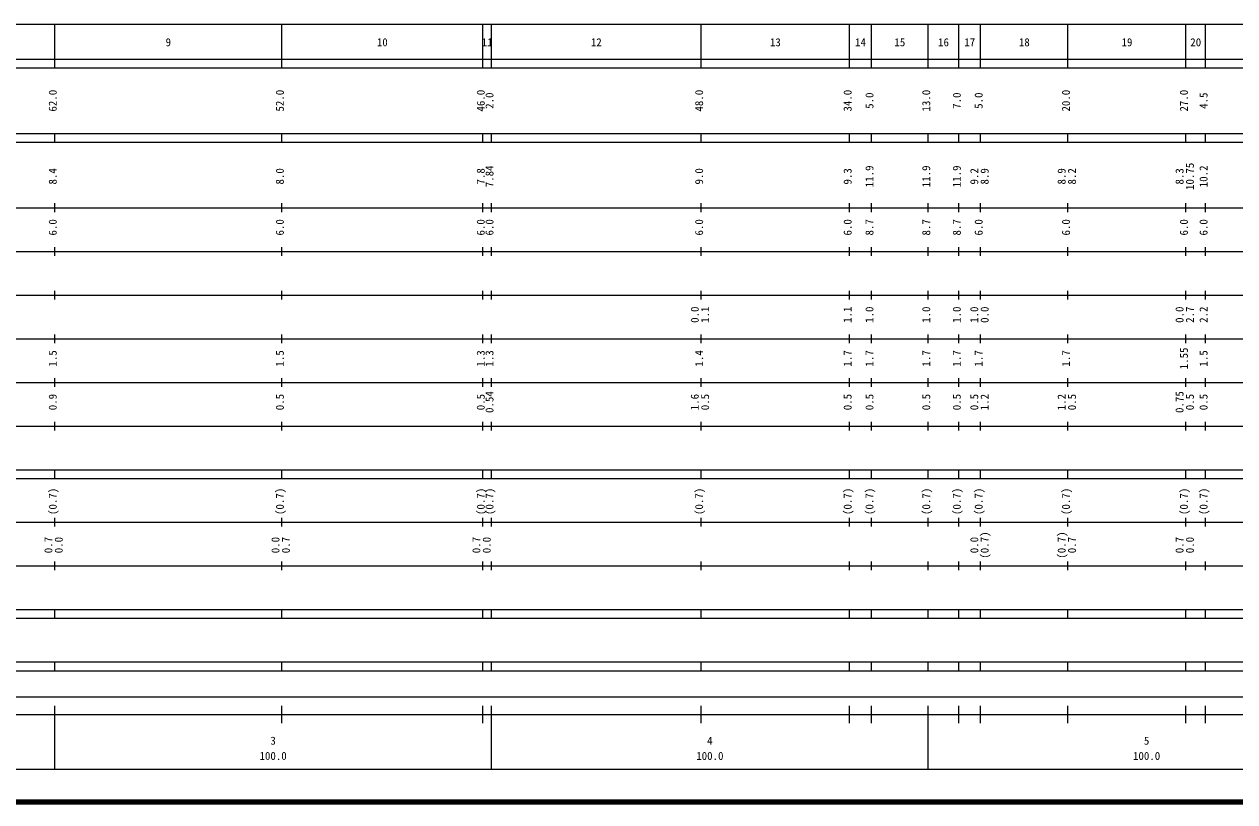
# Model space of a CAD drawing. Units: millimetres on the paper, enlarged 1000 times. Extents: x 40000 to 680000, y 20000 to 380000.
# Drawn here: x 261009 to 538191, y 20000 to 198000 of the extents above; entities that cross this region are included whole.
import ezdxf
from ezdxf.enums import TextEntityAlignment as Align

# ---------------------------------------------------------------- set-up
doc = ezdxf.new("R2010")
doc.units = ezdxf.units.MM
doc.header["$LTSCALE"] = 1000
doc.layers.add('M-TTL', color=2, linetype='Continuous', lineweight=140)
doc.layers.add('M-TTL-BAND', color=7, linetype='Continuous', lineweight=25)
doc.styles.add('ＭＳ ゴシック', font='')
doc.styles.get('ＭＳ ゴシック').set_extended_font_data('MS Gothic')

msp = doc.modelspace()

# ---------------------------------------------------------------- linework, layer by layer
at = {"layer": 'M-TTL'}
msp.add_line((40000, 20000), (680000, 20000), dxfattribs=at)
at = {"layer": 'M-TTL-BAND'}
for p, q in [((68000, 198000), (579000, 198000)), ((268000, 188000), (268000, 198000)), ((320000, 188000), (320000, 198000)), ((366000, 188000), (366000, 198000)), ((368000, 188000), (368000, 198000)), ((416000, 188000), (416000, 198000)), ((450000, 188000), (450000, 198000)), ((455000, 188000), (455000, 198000)), ((468000, 188000), (468000, 198000)), ((475000, 188000), (475000, 198000)), ((480000, 188000), (480000, 198000)), ((500000, 188000), (500000, 198000)), ((527000, 188000), (527000, 198000)), ((531500, 188000), (531500, 198000)), ((40000, 190000), (579000, 190000)), ((40000, 188000), (579000, 188000)), ((40000, 173000), (579000, 173000)), ((268000, 171000), (268000, 173000)), ((320000, 171000), (320000, 173000)), ((366000, 171000), (366000, 173000)), ((368000, 171000), (368000, 173000)), ((416000, 171000), (416000, 173000)), ((450000, 171000), (450000, 173000)), ((455000, 171000), (455000, 173000)), ((468000, 171000), (468000, 173000)), ((475000, 171000), (475000, 173000)), ((480000, 171000), (480000, 173000)), ((500000, 171000), (500000, 173000)), ((527000, 171000), (527000, 173000)), ((531500, 171000), (531500, 173000)), ((40000, 171000), (579000, 171000)), ((40000, 156000), (579000, 156000)), ((268000, 155000), (268000, 157000)), ((320000, 155000), (320000, 157000)), ((366000, 155000), (366000, 157000)), ((368000, 155000), (368000, 157000)), ((416000, 155000), (416000, 157000)), ((450000, 155000), (450000, 157000)), ((455000, 155000), (455000, 157000)), ((468000, 155000), (468000, 157000)), ((475000, 155000), (475000, 157000)), ((480000, 155000), (480000, 157000)), ((500000, 155000), (500000, 157000)), ((527000, 155000), (527000, 157000)), ((531500, 155000), (531500, 157000)), ((268000, 145000), (268000, 147000)), ((320000, 145000), (320000, 147000)), ((366000, 145000), (366000, 147000)), ((368000, 145000), (368000, 147000)), ((416000, 145000), (416000, 147000)), ((450000, 145000), (450000, 147000)), ((455000, 145000), (455000, 147000)), ((468000, 145000), (468000, 147000)), ((475000, 145000), (475000, 147000)), ((480000, 145000), (480000, 147000)), ((500000, 145000), (500000, 147000)), ((527000, 145000), (527000, 147000)), ((531500, 145000), (531500, 147000)), ((46000, 146000), (579000, 146000)), ((52000, 136000), (579000, 136000)), ((268000, 135000), (268000, 137000)), ((320000, 135000), (320000, 137000)), ((366000, 135000), (366000, 137000)), ((368000, 135000), (368000, 137000)), ((416000, 135000), (416000, 137000)), ((450000, 135000), (450000, 137000)), ((455000, 135000), (455000, 137000)), ((468000, 135000), (468000, 137000)), ((475000, 135000), (475000, 137000)), ((480000, 135000), (480000, 137000)), ((500000, 135000), (500000, 137000)), ((527000, 135000), (527000, 137000)), ((531500, 135000), (531500, 137000)), ((46000, 126000), (579000, 126000)), ((268000, 125000), (268000, 127000)), ((320000, 125000), (320000, 127000)), ((366000, 125000), (366000, 127000)), ((368000, 125000), (368000, 127000)), ((416000, 125000), (416000, 127000)), ((450000, 125000), (450000, 127000)), ((455000, 125000), (455000, 127000)), ((468000, 125000), (468000, 127000)), ((475000, 125000), (475000, 127000)), ((480000, 125000), (480000, 127000)), ((500000, 125000), (500000, 127000)), ((527000, 125000), (527000, 127000)), ((531500, 125000), (531500, 127000)), ((268000, 115000), (268000, 117000)), ((320000, 115000), (320000, 117000)), ((366000, 115000), (366000, 117000)), ((368000, 115000), (368000, 117000)), ((416000, 115000), (416000, 117000)), ((450000, 115000), (450000, 117000)), ((455000, 115000), (455000, 117000)), ((468000, 115000), (468000, 117000)), ((475000, 115000), (475000, 117000)), ((480000, 115000), (480000, 117000)), ((500000, 115000), (500000, 117000)), ((527000, 115000), (527000, 117000)), ((531500, 115000), (531500, 117000)), ((52000, 116000), (579000, 116000)), ((46000, 106000), (579000, 106000)), ((268000, 105000), (268000, 107000)), ((320000, 105000), (320000, 107000)), ((366000, 105000), (366000, 107000)), ((368000, 105000), (368000, 107000)), ((416000, 105000), (416000, 107000)), ((450000, 105000), (450000, 107000)), ((455000, 105000), (455000, 107000)), ((468000, 105000), (468000, 107000)), ((475000, 105000), (475000, 107000)), ((480000, 105000), (480000, 107000)), ((500000, 105000), (500000, 107000)), ((527000, 105000), (527000, 107000)), ((531500, 105000), (531500, 107000)), ((40000, 96000), (579000, 96000)), ((268000, 94000), (268000, 96000)), ((320000, 94000), (320000, 96000)), ((366000, 94000), (366000, 96000)), ((368000, 94000), (368000, 96000)), ((416000, 94000), (416000, 96000)), ((450000, 94000), (450000, 96000)), ((455000, 94000), (455000, 96000)), ((468000, 94000), (468000, 96000)), ((475000, 94000), (475000, 96000)), ((480000, 94000), (480000, 96000)), ((500000, 94000), (500000, 96000)), ((527000, 94000), (527000, 96000)), ((531500, 94000), (531500, 96000)), ((40000, 94000), (579000, 94000)), ((49000, 84000), (579000, 84000)), ((268000, 83000), (268000, 85000)), ((320000, 83000), (320000, 85000)), ((366000, 83000), (366000, 85000)), ((368000, 83000), (368000, 85000)), ((416000, 83000), (416000, 85000)), ((450000, 83000), (450000, 85000)), ((455000, 83000), (455000, 85000)), ((468000, 83000), (468000, 85000)), ((475000, 83000), (475000, 85000)), ((480000, 83000), (480000, 85000)), ((500000, 83000), (500000, 85000)), ((527000, 83000), (527000, 85000)), ((531500, 83000), (531500, 85000)), ((268000, 73000), (268000, 75000)), ((320000, 73000), (320000, 75000)), ((366000, 73000), (366000, 75000)), ((368000, 73000), (368000, 75000)), ((416000, 73000), (416000, 75000)), ((450000, 73000), (450000, 75000)), ((455000, 73000), (455000, 75000)), ((468000, 73000), (468000, 75000)), ((475000, 73000), (475000, 75000)), ((480000, 73000), (480000, 75000)), ((500000, 73000), (500000, 75000)), ((527000, 73000), (527000, 75000)), ((531500, 73000), (531500, 75000)), ((40000, 74000), (579000, 74000)), ((40000, 64000), (579000, 64000)), ((268000, 62000), (268000, 64000)), ((320000, 62000), (320000, 64000)), ((366000, 62000), (366000, 64000)), ((368000, 62000), (368000, 64000)), ((416000, 62000), (416000, 64000)), ((450000, 62000), (450000, 64000)), ((455000, 62000), (455000, 64000)), ((468000, 62000), (468000, 64000)), ((475000, 62000), (475000, 64000)), ((480000, 62000), (480000, 64000)), ((500000, 62000), (500000, 64000)), ((527000, 62000), (527000, 64000)), ((531500, 62000), (531500, 64000)), ((40000, 62000), (579000, 62000)), ((40000, 52000), (579000, 52000)), ((40000, 50000), (579000, 50000)), ((268000, 50000), (268000, 52000)), ((320000, 50000), (320000, 52000)), ((366000, 50000), (366000, 52000)), ((368000, 50000), (368000, 52000)), ((416000, 50000), (416000, 52000)), ((450000, 50000), (450000, 52000)), ((455000, 50000), (455000, 52000)), ((468000, 50000), (468000, 52000)), ((475000, 50000), (475000, 52000)), ((480000, 50000), (480000, 52000)), ((500000, 50000), (500000, 52000)), ((527000, 50000), (527000, 52000)), ((531500, 50000), (531500, 52000)), ((71000, 44000), (565000, 44000)), ((268000, 27500), (268000, 42000)), ((320000, 38000), (320000, 42000)), ((366000, 38000), (366000, 42000)), ((368000, 27500), (368000, 42000)), ((416000, 38000), (416000, 42000)), ((450000, 38000), (450000, 42000)), ((455000, 38000), (455000, 42000)), ((468000, 27500), (468000, 42000)), ((475000, 38000), (475000, 42000)), ((480000, 38000), (480000, 42000)), ((500000, 38000), (500000, 42000)), ((527000, 38000), (527000, 42000)), ((531500, 38000), (531500, 42000)), ((40000, 40000), (579000, 40000)), ((68000, 27500), (579000, 27500))]:
    msp.add_line(p, q, dxfattribs=at)

# ---------------------------------------------------------------- texts
at = {"layer": 'M-TTL-BAND', "style": 'ＭＳ ゴシック'}
for s, p in [('9', (294000, 192405)), ('10', (343000, 192405)), ('11', (367000, 192405)), ('12', (392000, 192405)), ('13', (433000, 192405)), ('14', (452500, 192405)), ('15', (461500, 192405)), ('16', (471500, 192405)), ('17', (477500, 192405)), ('18', (490000, 192405)), ('19', (513500, 192405)), ('20', (529250, 192405)), ('3', (318000, 32523)), ('4', (418000, 32523)), ('5', (518000, 32523)), ('100.0', (318000, 29033)), ('100.0', (418000, 29033)), ('100.0', (518000, 29033))]:
    msp.add_text(s, height=1833, dxfattribs=at).set_placement(p, align=Align.BOTTOM_CENTER)
for s, p in [('62.0', (269000, 180500)), ('52.0', (321000, 180500)), ('46.0', (367000, 180500)), ('2.0', (369000, 180500)), ('48.0', (417000, 180500)), ('34.0', (451000, 180500)), ('5.0', (456000, 180500)), ('13.0', (469000, 180500)), ('7.0', (476000, 180500)), ('5.0', (481000, 180500)), ('20.0', (501000, 180500)), ('27.0', (528000, 180500)), ('4.5', (532500, 180500)), ('8.4', (269000, 163174)), ('8.0', (321000, 163174)), ('7.8', (367000, 163174)), ('7.84', (369000, 163174)), ('9.0', (417000, 163174)), ('9.3', (451000, 163174)), ('11.9', (456000, 163174)), ('11.9', (469000, 163174)), ('11.9', (476000, 163174)), ('9.2', (480000, 163174)), ('8.9', (482370, 163174)), ('8.9', (500000, 163174)), ('8.2', (502370, 163174)), ('8.3', (527000, 163174)), ('10.75', (529370, 163174)), ('10.2', (532500, 163174)), ('6.0', (269000, 151500)), ('6.0', (321000, 151500)), ('6.0', (367000, 151500)), ('6.0', (369000, 151500)), ('6.0', (417000, 151500)), ('6.0', (451000, 151500)), ('8.7', (456000, 151500)), ('8.7', (469000, 151500)), ('8.7', (476000, 151500)), ('6.0', (481000, 151500)), ('6.0', (501000, 151500)), ('6.0', (528000, 151500)), ('6.0', (532500, 151500)), ('0.0', (416000, 131500)), ('1.1', (418370, 131500)), ('1.1', (451000, 131500)), ('1.0', (456000, 131500)), ('1.0', (469000, 131500)), ('1.0', (476000, 131500)), ('1.0', (480000, 131500)), ('0.0', (482370, 131500)), ('0.0', (527000, 131500)), ('2.7', (529370, 131500)), ('2.2', (532500, 131500)), ('1.5', (269000, 121500)), ('1.5', (321000, 121500)), ('1.3', (367000, 121500)), ('1.3', (369000, 121500)), ('1.4', (417000, 121500)), ('1.7', (451000, 121500)), ('1.7', (456000, 121500)), ('1.7', (469000, 121500)), ('1.7', (476000, 121500)), ('1.7', (481000, 121500)), ('1.7', (501000, 121500)), ('1.55', (528000, 121500)), ('1.5', (532500, 121500)), ('0.54', (369000, 111500)), ('0.75', (527000, 111500)), ('0.9', (269000, 111500)), ('0.5', (321000, 111500)), ('0.5', (367000, 111500)), ('1.6', (416000, 111500)), ('0.5', (418370, 111500)), ('0.5', (451000, 111500)), ('0.5', (456000, 111500)), ('0.5', (469000, 111500)), ('0.5', (476000, 111500)), ('0.5', (480000, 111500)), ('1.2', (482370, 111500)), ('1.2', (500000, 111500)), ('0.5', (502370, 111500)), ('0.5', (529370, 111500)), ('0.5', (532500, 111500)), ('(0.7)', (269000, 88764)), ('(0.7)', (321000, 88764)), ('(0.7)', (367000, 88764)), ('(0.7)', (369000, 88764)), ('(0.7)', (417000, 88764)), ('(0.7)', (451000, 88764)), ('(0.7)', (456000, 88764)), ('(0.7)', (469000, 88764)), ('(0.7)', (476000, 88764)), ('(0.7)', (481000, 88764)), ('(0.7)', (501000, 88764)), ('(0.7)', (528000, 88764)), ('(0.7)', (532500, 88764)), ('0.7', (268000, 78764)), ('0.0', (270370, 78764)), ('0.0', (320000, 78764)), ('0.7', (322370, 78764)), ('0.7', (366000, 78764)), ('0.0', (368370, 78764)), ('0.0', (480000, 78764)), ('(0.7)', (482370, 78764)), ('(0.7)', (500000, 78764)), ('0.7', (502370, 78764)), ('0.7', (527000, 78764)), ('0.0', (529370, 78764))]:
    msp.add_text(s, height=1833, rotation=90, dxfattribs=at).set_placement(p, align=Align.BOTTOM_CENTER)

doc.saveas('drawing.dxf')
